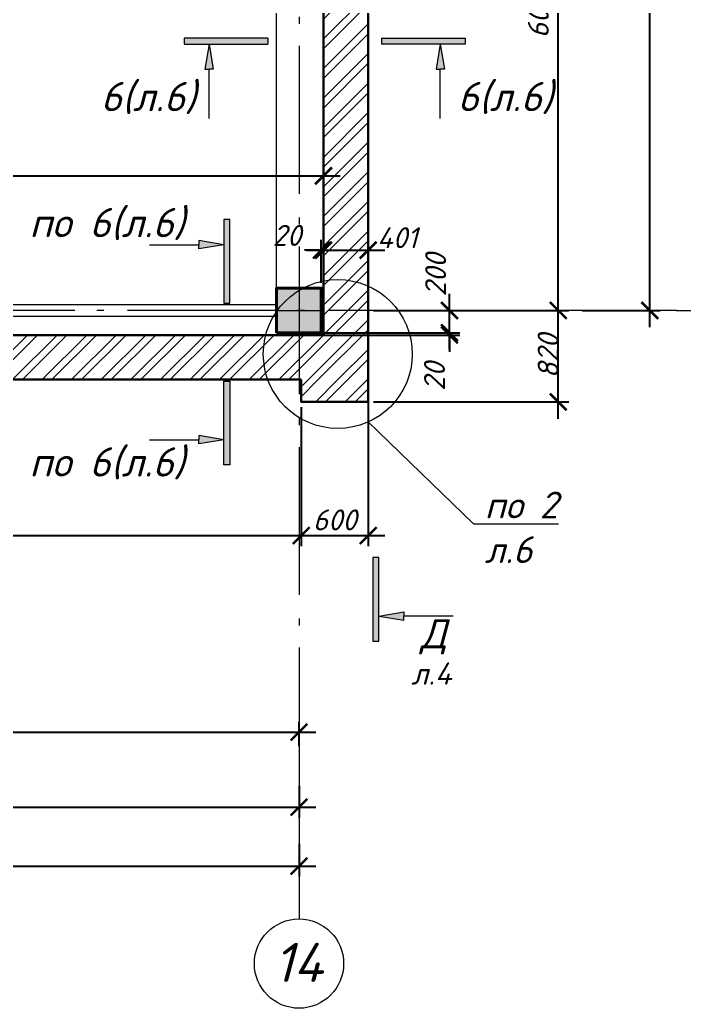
# Model space of a CAD drawing. Header units: millimetres. Extents: x -238377 to 196118, y -123284 to 30177.
# Drawn here: x -149503 to -143549, y -85462 to -76606 of the extents above; entities that cross this region are included whole.
import ezdxf
from ezdxf import colors
from ezdxf.entities.mleader import LeaderData, LeaderLine
from ezdxf.enums import TextEntityAlignment as Align
from ezdxf.math import Vec2, Vec3

# ---------------------------------------------------------------- set-up
doc = ezdxf.new("R2010")
doc.units = ezdxf.units.MM
doc.header["$MEASUREMENT"] = 0
doc.linetypes.add('Double Dashed', pattern=[1797.222233, 1325, -211.666656, 63.333344, -197.222233])
doc.layers.get('0').update_dxf_attribs({"lineweight": 5})
doc.layers.add('#Hatch', color=7, linetype='Continuous', lineweight=5, true_color=0x4d4d4d)
doc.layers.add('#Каркас', color=7, linetype='Continuous', lineweight=5, true_color=0x757575)
for name, color, linetype, lineweight in [('#Выноски', 150, 'Continuous', 15), ('#размеры', 7, 'Continuous', 5), ('колонны_Ном._пера__94', 252, 'Continuous', 13), ('колонны_Ном._пера__99', 7, 'Continuous', 40), ('оси_Ном._пера__96', 7, 'Continuous', 5), ('оси_Ном._пера__97', 7, 'Continuous', 20), ('текст_Ном._пера__1', 7, 'Continuous', 0), ('чертеж_Ном._пера__96', 7, 'Continuous', 13)]:
    doc.layers.add(name, color=color, linetype=linetype, lineweight=lineweight)
for name, color, linetype in [('#стены наруж', 7, 'Continuous'), ('колонны', 7, 'Continuous'), ('оси', 7, 'Continuous')]:
    doc.layers.add(name, color=color, linetype=linetype)
doc.styles.get("Standard").update_dxf_attribs({"font": 'isocpeui.ttf'})
doc.styles.add('STEP PR', font='isocpeui.ttf')
doc.styles.add('СГЕНЕРИР_СТИЛЬ_3', font='gost_2_304-81_type.ttf')
doc.dimstyles.new('SPDS', dxfattribs={"dimscale": 10, "dimtxt": 2.5, "dimasz": 2, "dimexe": 1.25, "dimexo": 0.625, "dimtad": 1, "dimdec": 0, "dimrnd": 0.001, "dimtxsty": 'STEP PR', "dimblk": 'ARCHTICK', "dimcen": 2.5, "dimdle": 2, "dimclrd": 256, "dimclre": 256, "dimclrt": 7, "dimadec": 0, "dimazin": 2, "dimtfac": 0.75, "dimtdec": 0, "dimtmove": 1, "dimatfit": 3, "dimfxl": 1, "dimtolj": 1, "dimarcsym": 1})

# ---------------------------------------------------------------- blocks, each defined once
blk = doc.blocks.new('Стандартный маркер сетки_13')
at = {"layer": 'оси_Ном._пера__96', "linetype": 'Double Dashed', "lineweight": 5}
blk.add_line((900, 0), (20403.4, 0), dxfattribs=at)
at = {"layer": 'оси_Ном._пера__96', "linetype": 'Double Dashed'}
blk.add_line((20403.4, 0), (21303.4, 0), dxfattribs=at)
blk.add_point((20403.4, 0), dxfattribs=at)
blk.add_point((20403.4, 0), dxfattribs=at)
at = {"layer": 'оси_Ном._пера__97', "linetype": 'Continuous'}
blk.add_circle((21703.4, 0), 400, dxfattribs=at)
at = {"layer": 'оси_Ном._пера__96', "style": 'СГЕНЕРИР_СТИЛЬ_3'}
blk.add_attdef('AC_MarkerText_1', text='', height=350, rotation=90, dxfattribs=at).set_placement((21973.1, -225.7), align=Align.BOTTOM_LEFT)
blk = doc.blocks.new('_ArchTick')
at = {"color": 0, "linetype": 'ByBlock', "const_width": 0.15}
blk.add_lwpolyline([(-0.5, -0.5), (0.5, 0.5)], dxfattribs=at)
blk = doc.blocks.new('*D24')
at = {"layer": '#размеры', "lineweight": -2, "transparency": 16777216}
for p, q in [((-214651.2, -83809.2), (-214651.2, -84283)), ((-147001.2, -83990.4), (-147001.2, -84283)), ((-214801.2, -84189.2), (-146851.2, -84189.2))]:
    blk.add_line(p, q, dxfattribs=at)
at = {"layer": 'Defpoints', "color": 0, "transparency": 16777216}
for p in [(-214651.2, -83762.3), (-147001.2, -83943.5), (-147001.2, -84189.2)]:
    blk.add_point(p, dxfattribs=at)
at = {"layer": '#размеры', "lineweight": -2, "transparency": 16777216, "xscale": 150, "yscale": 150, "zscale": 150, "rotation": 180}
blk.add_blockref('_ArchTick', (-214651.2, -84189.2), dxfattribs=at)
at = {"layer": '#размеры', "lineweight": -2, "transparency": 16777216, "xscale": 150, "yscale": 150, "zscale": 150}
blk.add_blockref('_ArchTick', (-147001.2, -84189.2), dxfattribs=at)
at = {"layer": '#размеры', "color": 7, "transparency": 16777216, "insert": (-180813.2, -84047.4), "char_height": 187.5, "attachment_point": 5, "style": 'STEP PR'}
blk.add_mtext('\\A1;67650', dxfattribs=at)
blk = doc.blocks.new('*D39')
at = {"layer": '#размеры', "lineweight": -2, "transparency": 16777216}
for p, q in [((-153001.2, -83115.4), (-153001.2, -82895.5)), ((-147001.2, -83115.4), (-147001.2, -82895.5)), ((-153151.2, -82989.2), (-146851.2, -82989.2))]:
    blk.add_line(p, q, dxfattribs=at)
at = {"layer": 'Defpoints', "color": 0, "transparency": 16777216}
for p in [(-147001.2, -82989.2), (-153001.2, -83162.3), (-147001.2, -83162.3)]:
    blk.add_point(p, dxfattribs=at)
at = {"layer": '#размеры', "lineweight": -2, "transparency": 16777216, "xscale": 150, "yscale": 150, "zscale": 150, "rotation": 180}
blk.add_blockref('_ArchTick', (-153001.2, -82989.2), dxfattribs=at)
at = {"layer": '#размеры', "lineweight": -2, "transparency": 16777216, "xscale": 150, "yscale": 150, "zscale": 150}
blk.add_blockref('_ArchTick', (-147001.2, -82989.2), dxfattribs=at)
at = {"layer": '#размеры', "color": 7, "transparency": 16777216, "insert": (-149996.4, -82848.6), "char_height": 187.5, "attachment_point": 5, "style": 'STEP PR'}
blk.add_mtext('\\A1;6000', dxfattribs=at)
blk = doc.blocks.new('*D40')
at = {"layer": '#размеры', "lineweight": -2, "transparency": 16777216}
for p, q in [((-144678.2, -80180.4), (-144678.2, -79060.4)), ((-146334, -79210.4), (-144584.5, -79210.4)), ((-146334.6, -80030.4), (-144584.5, -80030.4))]:
    blk.add_line(p, q, dxfattribs=at)
at = {"layer": 'Defpoints', "color": 0, "transparency": 16777216}
for p in [(-146380.9, -79210.4), (-144678.2, -79210.4), (-146381.5, -80030.4)]:
    blk.add_point(p, dxfattribs=at)
at = {"layer": '#размеры', "lineweight": -2, "transparency": 16777216, "xscale": 150, "yscale": 150, "zscale": 150}
for p, rotation in [((-144678.2, -79210.4), 90), ((-144678.2, -80030.4), 270)]:
    blk.add_blockref('_ArchTick', p, dxfattribs=dict(at, rotation=rotation))
at = {"layer": '#размеры', "color": 7, "transparency": 16777216, "insert": (-144768.9, -79620.4), "char_height": 187.5, "attachment_point": 5, "rotation": 90, "style": 'STEP PR'}
blk.add_mtext('\\A1;820', dxfattribs=at)
blk = doc.blocks.new('*D41')
at = {"layer": '#размеры', "lineweight": -2, "transparency": 16777216}
for p, q in [((-143857.6, -79360.4), (-143857.6, -73060.4)), ((-143974.6, -73210.4), (-143763.8, -73210.4)), ((-144462.7, -79210.4), (-143763.8, -79210.4))]:
    blk.add_line(p, q, dxfattribs=at)
at = {"layer": 'Defpoints', "color": 0, "transparency": 16777216}
for p in [(-144021.5, -73210.4), (-143857.6, -73210.4), (-144509.5, -79210.4)]:
    blk.add_point(p, dxfattribs=at)
at = {"layer": '#размеры', "lineweight": -2, "transparency": 16777216, "xscale": 150, "yscale": 150, "zscale": 150}
for p, rotation in [((-143857.6, -73210.4), 90), ((-143857.6, -79210.4), 270)]:
    blk.add_blockref('_ArchTick', p, dxfattribs=dict(at, rotation=rotation))
at = {"layer": '#размеры', "color": 7, "transparency": 16777216, "insert": (-143998.2, -76205.6), "char_height": 187.5, "attachment_point": 5, "rotation": 90, "style": 'STEP PR'}
blk.add_mtext('\\A1;6000', dxfattribs=at)
blk = doc.blocks.new('*D45')
at = {"layer": '#размеры', "lineweight": -2, "transparency": 16777216}
for p, q in [((-143169.1, -79360.4), (-143169.1, -64660.4)), ((-145404.1, -64810.4), (-143075.4, -64810.4)), ((-143309.9, -79210.4), (-143075.4, -79210.4))]:
    blk.add_line(p, q, dxfattribs=at)
at = {"layer": 'Defpoints', "color": 0, "transparency": 16777216}
for p in [(-145451, -64810.4), (-143169.1, -64810.4), (-143356.8, -79210.4)]:
    blk.add_point(p, dxfattribs=at)
at = {"layer": '#размеры', "lineweight": -2, "transparency": 16777216, "xscale": 150, "yscale": 150, "zscale": 150}
for p, rotation in [((-143169.1, -64810.4), 90), ((-143169.1, -79210.4), 270)]:
    blk.add_blockref('_ArchTick', p, dxfattribs=dict(at, rotation=rotation))
at = {"layer": '#размеры', "color": 7, "transparency": 16777216, "insert": (-143323.9, -71996.1), "char_height": 187.5, "attachment_point": 5, "rotation": 90, "style": 'STEP PR'}
blk.add_mtext('\\A1;14400', dxfattribs=at)
blk = doc.blocks.new('*D55')
at = {"layer": '#размеры', "lineweight": -2, "transparency": 16777216}
for p, q in [((-153021.2, -80077.3), (-153021.2, -81321.3)), ((-146981.2, -80077.3), (-146981.2, -81321.3)), ((-153171.2, -81227.6), (-146831.2, -81227.6))]:
    blk.add_line(p, q, dxfattribs=at)
at = {"layer": 'Defpoints', "color": 0, "transparency": 16777216}
for p in [(-153021.2, -80030.4), (-146981.2, -80030.4), (-146981.2, -81227.6)]:
    blk.add_point(p, dxfattribs=at)
at = {"layer": '#размеры', "lineweight": -2, "transparency": 16777216, "xscale": 150, "yscale": 150, "zscale": 150, "rotation": 180}
blk.add_blockref('_ArchTick', (-153021.2, -81227.6), dxfattribs=at)
at = {"layer": '#размеры', "lineweight": -2, "transparency": 16777216, "xscale": 150, "yscale": 150, "zscale": 150}
blk.add_blockref('_ArchTick', (-146981.2, -81227.6), dxfattribs=at)
at = {"layer": '#размеры', "color": 7, "transparency": 16777216, "insert": (-149946.5, -81087), "char_height": 187.5, "attachment_point": 5, "style": 'STEP PR'}
blk.add_mtext('\\A1;6040', dxfattribs=at)
blk = doc.blocks.new('*D56')
at = {"layer": '#размеры', "lineweight": -2, "transparency": 16777216}
for p, q in [((-144678.2, -79360.4), (-144678.2, -73060.4)), ((-144556, -73210.4), (-144772, -73210.4)), ((-146334, -79210.4), (-144584.5, -79210.4))]:
    blk.add_line(p, q, dxfattribs=at)
at = {"layer": 'Defpoints', "color": 0, "transparency": 16777216}
for p in [(-144678.2, -73210.4), (-144509.1, -73210.4), (-146380.9, -79210.4)]:
    blk.add_point(p, dxfattribs=at)
at = {"layer": '#размеры', "lineweight": -2, "transparency": 16777216, "xscale": 150, "yscale": 150, "zscale": 150}
for p, rotation in [((-144678.2, -73210.4), 90), ((-144678.2, -79210.4), 270)]:
    blk.add_blockref('_ArchTick', p, dxfattribs=dict(at, rotation=rotation))
at = {"layer": '#размеры', "color": 7, "transparency": 16777216, "insert": (-144857, -76510.4), "char_height": 187.5, "attachment_point": 5, "rotation": 90, "style": 'STEP PR'}
blk.add_mtext('\\A1;6000', dxfattribs=at)
blk = doc.blocks.new('Колонна_15_1', base_point=(22379, 71855.7))
at = {"layer": 'колонны_Ном._пера__94', "linetype": 'Continuous', "true_color": 0x7d7d7d}
blk.add_hatch(color=8, dxfattribs=at).paths.add_polyline_path([(22179, 71646.7), (22579, 71646.7), (22579, 72046.7), (22179, 72046.7)])
blk.add_hatch(color=8, dxfattribs=at).paths.add_polyline_path([(22179, 71646.7), (22579, 71646.7), (22579, 72046.7), (22179, 72046.7)])
at = {"layer": 'колонны_Ном._пера__99', "linetype": 'Continuous', "flags": 128}
blk.add_lwpolyline([(22179, 71646.7), (22579, 71646.7), (22579, 72046.7), (22179, 72046.7)], close=True, dxfattribs=at)
at = {"layer": 'колонны_Ном._пера__99', "color": 8, "linetype": 'Continuous', "true_color": 0x737373, "flags": 128}
blk.add_lwpolyline([(22179, 71646.7), (22579, 71646.7), (22579, 72046.7), (22179, 72046.7)], close=True, dxfattribs=at)
at = {"layer": 'оси_Ном._пера__96', "color": 253, "lineweight": 5, "true_color": 0x9c9c9c}
for points in [[(22379.3, 72046.7), (22379.3, 71646.7)], [(22379.3, 72046.7), (22379.3, 71646.7)], [(22179, 71846.7), (22579, 71846.7)], [(22179, 71846.7), (22579, 71846.7)]]:
    blk.add_lwpolyline(points, dxfattribs=at)
blk = doc.blocks.new('Связ001')
at = {"layer": '#Каркас', "color": 102, "linetype": 'Continuous', "lineweight": 9}
blk.add_lwpolyline([(5837.4, 0), (5837.4, 100), (0, 100), (0, 0), (5837.4, 0)], dxfattribs=at)
blk = doc.blocks.new('*D72')
at = {"layer": '#размеры', "lineweight": -2, "transparency": 16777216}
for p, q in [((-184001.2, -83321.9), (-184001.2, -83754.4)), ((-147001.2, -83471), (-147001.2, -83754.4)), ((-184151.2, -83660.6), (-146851.2, -83660.6))]:
    blk.add_line(p, q, dxfattribs=at)
at = {"layer": 'Defpoints', "color": 0, "transparency": 16777216}
for p in [(-184001.2, -83275.1), (-147001.2, -83424.1), (-147001.2, -83660.6)]:
    blk.add_point(p, dxfattribs=at)
at = {"layer": '#размеры', "lineweight": -2, "transparency": 16777216, "xscale": 150, "yscale": 150, "zscale": 150, "rotation": 180}
blk.add_blockref('_ArchTick', (-184001.2, -83660.6), dxfattribs=at)
at = {"layer": '#размеры', "lineweight": -2, "transparency": 16777216, "xscale": 150, "yscale": 150, "zscale": 150}
blk.add_blockref('_ArchTick', (-147001.2, -83660.6), dxfattribs=at)
at = {"layer": '#размеры', "color": 7, "transparency": 16777216, "insert": (-165496.4, -83518.8), "char_height": 187.5, "attachment_point": 5, "style": 'STEP PR'}
blk.add_mtext('\\A1;37000', dxfattribs=at)
blk = doc.blocks.new('*D253')
at = {"layer": '#размеры', "lineweight": -2, "transparency": 16777216}
for p, q in [((-146380.9, -79257.3), (-146380.9, -81321.3)), ((-146981.2, -80077.3), (-146981.2, -81321.3)), ((-147131.2, -81227.6), (-146230.9, -81227.6))]:
    blk.add_line(p, q, dxfattribs=at)
at = {"layer": 'Defpoints', "color": 0, "transparency": 16777216}
for p in [(-146380.9, -79210.4), (-146981.2, -80030.4), (-146380.9, -81227.6)]:
    blk.add_point(p, dxfattribs=at)
at = {"layer": '#размеры', "lineweight": -2, "transparency": 16777216, "xscale": 150, "yscale": 150, "zscale": 150, "rotation": 180}
blk.add_blockref('_ArchTick', (-146981.2, -81227.6), dxfattribs=at)
at = {"layer": '#размеры', "lineweight": -2, "transparency": 16777216, "xscale": 150, "yscale": 150, "zscale": 150}
blk.add_blockref('_ArchTick', (-146380.9, -81227.6), dxfattribs=at)
at = {"layer": '#размеры', "color": 7, "transparency": 16777216, "insert": (-146681, -81087), "char_height": 187.5, "attachment_point": 5, "style": 'STEP PR'}
blk.add_mtext('\\A1;600', dxfattribs=at)
blk = doc.blocks.new('*D255')
at = {"layer": '#размеры', "lineweight": -2, "transparency": 16777216}
for p, q in [((-153221.5, -78871.4), (-153221.5, -77910.4)), ((-146781.4, -78777), (-146781.4, -77910.4)), ((-153371.5, -78004.2), (-146631.4, -78004.2))]:
    blk.add_line(p, q, dxfattribs=at)
at = {"layer": 'Defpoints', "color": 0, "transparency": 16777216}
for p in [(-146781.4, -78004.2), (-146781.4, -78823.9), (-153221.5, -78918.3)]:
    blk.add_point(p, dxfattribs=at)
at = {"layer": '#размеры', "lineweight": -2, "transparency": 16777216, "xscale": 150, "yscale": 150, "zscale": 150, "rotation": 180}
blk.add_blockref('_ArchTick', (-153221.5, -78004.2), dxfattribs=at)
at = {"layer": '#размеры', "lineweight": -2, "transparency": 16777216, "xscale": 150, "yscale": 150, "zscale": 150}
blk.add_blockref('_ArchTick', (-146781.4, -78004.2), dxfattribs=at)
at = {"layer": '#размеры', "color": 7, "transparency": 16777216, "insert": (-150001.4, -77863.5), "char_height": 187.5, "attachment_point": 5, "style": 'STEP PR'}
blk.add_mtext('\\A1;6440', dxfattribs=at)
blk = doc.blocks.new('*D258')
at = {"layer": '#размеры', "lineweight": -2, "transparency": 16777216}
for p, q in [((-146801.5, -78963.5), (-146801.5, -78576.6)), ((-146781.4, -78963.5), (-146781.4, -78576.6)), ((-146801.5, -78670.3), (-146951.5, -78670.3)), ((-146801.5, -78670.3), (-146781.4, -78670.3)), ((-146781.4, -78670.3), (-146631.4, -78670.3))]:
    blk.add_line(p, q, dxfattribs=at)
at = {"layer": 'Defpoints', "color": 0, "transparency": 16777216}
for p in [(-146781.4, -78670.3), (-146801.5, -79010.4), (-146781.4, -79010.4)]:
    blk.add_point(p, dxfattribs=at)
at = {"layer": '#размеры', "lineweight": -2, "transparency": 16777216, "xscale": 150, "yscale": 150, "zscale": 150}
blk.add_blockref('_ArchTick', (-146801.5, -78670.3), dxfattribs=at)
at = {"layer": '#размеры', "lineweight": -2, "transparency": 16777216, "xscale": 150, "yscale": 150, "zscale": 150, "rotation": 180}
blk.add_blockref('_ArchTick', (-146781.4, -78670.3), dxfattribs=at)
at = {"layer": '#размеры', "color": 7, "transparency": 16777216, "insert": (-147109.5, -78538.1), "char_height": 187.5, "attachment_point": 5, "style": 'STEP PR'}
blk.add_mtext('\\A1;20', dxfattribs=at)
blk = doc.blocks.new('*D259')
at = {"layer": '#размеры', "lineweight": -2, "transparency": 16777216}
for p, q in [((-146781.4, -78963.5), (-146781.4, -78576.6)), ((-146380.9, -79163.5), (-146380.9, -78576.6)), ((-146931.4, -78670.3), (-146230.9, -78670.3))]:
    blk.add_line(p, q, dxfattribs=at)
at = {"layer": 'Defpoints', "color": 0, "transparency": 16777216}
for p in [(-146380.9, -78670.3), (-146781.4, -79010.4), (-146380.9, -79210.4)]:
    blk.add_point(p, dxfattribs=at)
at = {"layer": '#размеры', "lineweight": -2, "transparency": 16777216, "xscale": 150, "yscale": 150, "zscale": 150, "rotation": 180}
blk.add_blockref('_ArchTick', (-146781.4, -78670.3), dxfattribs=at)
at = {"layer": '#размеры', "lineweight": -2, "transparency": 16777216, "xscale": 150, "yscale": 150, "zscale": 150}
blk.add_blockref('_ArchTick', (-146380.9, -78670.3), dxfattribs=at)
at = {"layer": '#размеры', "color": 7, "transparency": 16777216, "insert": (-146120.3, -78558.4), "char_height": 187.5, "attachment_point": 5, "style": 'STEP PR'}
blk.add_mtext('\\A1;401', dxfattribs=at)
blk = doc.blocks.new('*U268')
at = {"ltscale": 100}
h = blk.add_hatch(color=256, dxfattribs=at)
h.dxf.hatch_style = 1
h.paths.add_polyline_path([(-335, 770), (-335, 700), (665, 700), (665, 770)])
h = blk.add_hatch(color=256, dxfattribs=at)
h.dxf.hatch_style = 1
h.paths.add_polyline_path([(-85, 400), (-35, 400), (15, 400), (-35, 700)])
at = {"linetype": 'Continuous', "ltscale": 100}
for p, q in [((-335, 770), (-335, 700)), ((665, 770), (-335, 770)), ((-335, 700), (665, 700)), ((-35, 700), (-85, 400)), ((-35, 700), (15, 400)), ((-85, 400), (-35, 400)), ((15, 400), (-35, 400))]:
    blk.add_line(p, q, dxfattribs=at)
blk.add_lwpolyline([(665, 770), (665, 700)], dxfattribs=at)
at = {"linetype": 'Continuous', "ltscale": 100, "extrusion": (-1, 1e-16, 0), "elevation": 35}
blk.add_lwpolyline([(190, 0), (-400, 0)], dxfattribs=at)
at = {"ltscale": 100, "style": 'STEP PR'}
blk.add_attdef('Nh', text='', height=350, dxfattribs=at).set_placement((-192, -102), align=Align.RIGHT)
blk = doc.blocks.new('*U269')
at = {"ltscale": 100}
h = blk.add_hatch(color=256, dxfattribs=at)
h.dxf.hatch_style = 1
h.paths.add_polyline_path([(665, 770), (665, 700), (1665, 700), (1665, 770)])
h = blk.add_hatch(color=256, dxfattribs=at)
h.dxf.hatch_style = 1
h.paths.add_polyline_path([(1415, 400), (1365, 400), (1315, 400), (1365, 700)])
at = {"linetype": 'Continuous', "ltscale": 100}
for p, q in [((665, 770), (1665, 770)), ((1665, 770), (1665, 700)), ((1665, 700), (665, 700)), ((1365, 700), (1315, 400)), ((1365, 700), (1415, 400)), ((1315, 400), (1365, 400)), ((1415, 400), (1365, 400))]:
    blk.add_line(p, q, dxfattribs=at)
blk.add_lwpolyline([(665, 770), (665, 700)], dxfattribs=at)
at = {"linetype": 'Continuous', "ltscale": 100, "extrusion": (1, 1e-16, 0), "elevation": 1365}
blk.add_lwpolyline([(-190, 0), (400, 0)], dxfattribs=at)
at = {"ltscale": 100, "style": 'STEP PR'}
blk.add_attdef('Nh', text='', height=350, dxfattribs=at).set_placement((1799, -102), align=Align.RIGHT)
blk = doc.blocks.new('*U270')
at = {"linetype": 'ByBlock', "ltscale": 100}
h = blk.add_hatch(color=256, dxfattribs=at)
h.dxf.hatch_style = 1
h.paths.add_polyline_path([(-35, 0), (35, 0), (35, 1000), (-35, 1000)])
h = blk.add_hatch(color=256, dxfattribs=at)
h.dxf.hatch_style = 1
h.paths.add_polyline_path([(-335, 750), (-335, 700), (-335, 650), (-35, 700)])
for p, q in [((35, 1000), (-35, 1000)), ((-35, 1000), (-35, 0)), ((35, 0), (35, 1000)), ((-335, 750), (-335, 700)), ((-35, 700), (-335, 750)), ((-35, 700), (-335, 650)), ((-335, 650), (-335, 700)), ((-35, 0), (35, 0))]:
    blk.add_line(p, q, dxfattribs=at)
at = {"linetype": 'ByBlock', "ltscale": 100, "extrusion": (0, 1, 0), "elevation": 700}
blk.add_lwpolyline([(925, 0), (335, 0)], dxfattribs=at)
at = {"ltscale": 100, "style": 'STEP PR'}
blk.add_attdef('Nv', text='', height=350, dxfattribs=at).set_placement((-503, 790), align=Align.RIGHT)
blk = doc.blocks.new('*U271')
at = {"linetype": 'ByBlock', "ltscale": 100}
h = blk.add_hatch(color=256, dxfattribs=at)
h.dxf.hatch_style = 1
h.paths.add_polyline_path([(-35, -1000), (35, -1000), (35, 0), (-35, 0)])
h = blk.add_hatch(color=256, dxfattribs=at)
h.dxf.hatch_style = 1
h.paths.add_polyline_path([(-335, -750), (-335, -700), (-335, -650), (-35, -700)])
for p, q in [((-35, -1000), (-35, 0)), ((-35, 0), (35, 0)), ((35, 0), (35, -1000)), ((-35, -700), (-335, -650)), ((-335, -650), (-335, -700)), ((-335, -750), (-335, -700)), ((-35, -700), (-335, -750)), ((35, -1000), (-35, -1000))]:
    blk.add_line(p, q, dxfattribs=at)
at = {"linetype": 'ByBlock', "ltscale": 100, "extrusion": (0, -1, 0), "elevation": 700}
blk.add_lwpolyline([(-925, 0), (-335, 0)], dxfattribs=at)
at = {"ltscale": 100, "style": 'STEP PR'}
blk.add_attdef('Nv', text='', height=350, dxfattribs=at).set_placement((-503, -1140), align=Align.RIGHT)
blk = doc.blocks.new('_None')
blk = doc.blocks.new('*D771')
at = {"layer": '#размеры', "lineweight": -2, "transparency": 16777216}
for p, q in [((-145653, -79410.4), (-145653, -79260.4)), ((-147154.3, -79410.4), (-145559.2, -79410.4)), ((-146954.3, -79430.4), (-145559.2, -79430.4)), ((-145653, -79410.4), (-145653, -79430.4)), ((-145653, -79430.4), (-145653, -79580.4))]:
    blk.add_line(p, q, dxfattribs=at)
at = {"layer": 'Defpoints', "color": 0, "transparency": 16777216}
for p in [(-147201.2, -79410.4), (-147001.2, -79430.4), (-145653, -79430.4)]:
    blk.add_point(p, dxfattribs=at)
at = {"layer": '#размеры', "lineweight": -2, "transparency": 16777216, "xscale": 150, "yscale": 150, "zscale": 150}
for p, rotation in [((-145653, -79410.4), 270), ((-145653, -79430.4), 90)]:
    blk.add_blockref('_ArchTick', p, dxfattribs=dict(at, rotation=rotation))
at = {"layer": '#размеры', "color": 7, "transparency": 16777216, "insert": (-145787.2, -79803), "char_height": 187.5, "attachment_point": 5, "rotation": 90, "style": 'STEP PR'}
blk.add_mtext('\\A1;20', dxfattribs=at)
blk = doc.blocks.new('*D772')
at = {"layer": '#размеры', "lineweight": -2, "transparency": 16777216}
for p, q in [((-145653, -79560.4), (-145653, -79060.4)), ((-145940, -79210.4), (-145559.2, -79210.4)), ((-145956.9, -79410.4), (-145559.2, -79410.4))]:
    blk.add_line(p, q, dxfattribs=at)
at = {"layer": 'Defpoints', "color": 0, "transparency": 16777216}
for p in [(-145986.9, -79210.4), (-145653, -79210.4), (-146003.8, -79410.4)]:
    blk.add_point(p, dxfattribs=at)
at = {"layer": '#размеры', "lineweight": -2, "transparency": 16777216, "xscale": 150, "yscale": 150, "zscale": 150}
for p, rotation in [((-145653, -79210.4), 90), ((-145653, -79410.4), 270)]:
    blk.add_blockref('_ArchTick', p, dxfattribs=dict(at, rotation=rotation))
at = {"layer": '#размеры', "color": 7, "transparency": 16777216, "insert": (-145777.1, -78892.2), "char_height": 187.5, "attachment_point": 5, "rotation": 90, "style": 'STEP PR'}
blk.add_mtext('\\A1;200', dxfattribs=at)
blk = doc.blocks.new('*U249')
at = {"linetype": 'ByBlock', "ltscale": 100}
h = blk.add_hatch(color=256, dxfattribs=at)
h.dxf.hatch_style = 1
h.paths.add_polyline_path([(35, 0), (-35, 0), (-35, -1000), (35, -1000)])
h = blk.add_hatch(color=256, dxfattribs=at)
h.dxf.hatch_style = 1
h.paths.add_polyline_path([(335, -750), (335, -700), (335, -650), (35, -700)])
for p, q in [((35, 0), (-35, 0)), ((-35, 0), (-35, -1000)), ((35, -1000), (35, 0)), ((35, -700), (335, -650)), ((35, -700), (335, -750)), ((335, -650), (335, -700)), ((335, -750), (335, -700)), ((-35, -1000), (35, -1000))]:
    blk.add_line(p, q, dxfattribs=at)
at = {"linetype": 'ByBlock', "ltscale": 100, "extrusion": (0, -1, 0), "elevation": 700}
blk.add_lwpolyline([(925, 0), (335, 0)], dxfattribs=at)
at = {"ltscale": 100, "style": 'STEP PR'}
blk.add_attdef('Nv', text='', height=350, dxfattribs=at).set_placement((781, -1140), align=Align.RIGHT)

msp = doc.modelspace()

# ---------------------------------------------------------------- hatches: boundary and pattern name
at = {"layer": '#Hatch'}
h = msp.add_hatch(dxfattribs=at)
h.set_pattern_fill('ANSI32', color=256, scale=500)
h.paths.add_polyline_path([(-153001.2, -79430.4), (-153221.5, -79430.4), (-153221.5, -79210.4), (-153621.5, -79210.4), (-153621.5, -79830.4), (-153021.2, -79830.4), (-153001.2, -79830.4)])
h.paths.add_polyline_path([(-147001.2, -79430.4), (-153001.2, -79430.4), (-153001.2, -79830.4), (-147001.2, -79830.4)])
h.paths.add_polyline_path([(-146380.9, -79210.4), (-146781.4, -79210.4), (-146781.5, -79430.4), (-147001.2, -79430.4), (-147001.2, -79830.4), (-146380.9, -79830.4)])
h.paths.add_polyline_path([(-146380.9, -78710.4), (-146781.4, -78710.4), (-146781.4, -79210.4), (-146380.9, -79210.4)])
h.paths.add_polyline_path([(-146380.9, -73210.4), (-146781.1, -73210.4), (-146781.4, -78710.4), (-146380.9, -78710.4)])
h.paths.add_polyline_path([(-146380.9, -70310.4), (-146780.9, -70310.4), (-146781.1, -73210.4), (-146380.9, -73210.4)])
h.paths.add_polyline_path([(-153521.2, -76130.4), (-153221.5, -76130.4), (-153221.5, -73170.4), (-153621.5, -73170.4), (-153621.5, -79210.4), (-153221.5, -79210.4), (-153221.5, -76290.4), (-153521.2, -76290.4)])
h = msp.add_hatch(dxfattribs=at)
h.set_pattern_fill('ANSI32', color=256, scale=500)
h.paths.add_polyline_path([(-146812, -79830.4), (-146981.2, -79830.4), (-146981.2, -80030.4), (-146812, -80030.4)])
h.paths.add_polyline_path([(-146381.5, -79830.4), (-146812, -79830.4), (-146812, -80030.4), (-146381.5, -80030.4)])

# ---------------------------------------------------------------- linework, layer by layer
at = {"layer": '#Выноски'}
msp.add_circle((-146654, -79600.7), 667.3, dxfattribs=at)
at = {"layer": '#стены наруж', "lineweight": 30}
for points in [[(-146380.9, -79830.4), (-146380.9, -70310.4), (-146780.9, -70310.4), (-146781.5, -79430.4), (-153221.5, -79430.4), (-153221.5, -73170.4)], [(-153021.2, -79830.4), (-146981.2, -79830.4)], [(-146981.2, -79830.4), (-146981.2, -80030.4), (-146380.9, -80030.4), (-146380.9, -79830.4)]]:
    msp.add_lwpolyline(points, dxfattribs=at)
at = {"layer": 'оси_Ном._пера__96', "linetype": 'Double Dashed', "lineweight": 5}
msp.add_line((-143619.1, -79210.4), (-216265.2, -79210.4), dxfattribs=at)
at = {"layer": 'оси_Ном._пера__96', "linetype": 'Double Dashed'}
msp.add_line((-143619.1, -79210.4), (-142719.1, -79210.4), dxfattribs=at)
msp.add_point((-143619.1, -79210.4), dxfattribs=at)
msp.add_point((-143619.1, -79210.4), dxfattribs=at)
at = {"layer": 'чертеж_Ном._пера__96'}
msp.add_lwpolyline([(-147201.5, -79010.4), (-147201.5, -73410.4)], dxfattribs=at)

# ---------------------------------------------------------------- block references
at = {"layer": '#Выноски', "xscale": 0.75, "yscale": 0.75, "zscale": 0.75}
for name, p, values in [('*U268', (-147780.4, -77348.4), {'Nh': '6(л.6)'}), ('*U270', (-147648.6, -79146.5), {'Nv': 'по 6(л.6)'})]:
    msp.add_blockref(name, p, dxfattribs=at).add_auto_attribs(values)
at = {"layer": '#Выноски'}
ref = msp.add_blockref('*U269', (-146759.7, -77348.4), dxfattribs=dict(at, xscale=0.75, yscale=0.75, zscale=0.75))
ref.add_attrib('Nh', '6(л.6)', dxfattribs={"layer": '0', "ltscale": 100, "height": 262.5, "style": 'STEP PR'}).set_placement((-144726.8, -77424.8), align=Align.RIGHT)
ref = msp.add_blockref('*U271', (-147648.6, -79843.8), dxfattribs=dict(at, xscale=0.75, yscale=0.75, zscale=0.75))
ref.add_attrib('Nv', 'по 6(л.6)', dxfattribs={"layer": '0', "ltscale": 100, "height": 262.5, "style": 'STEP PR'}).set_placement((-148026.1, -80698.6), align=Align.RIGHT)
ref = msp.add_blockref('*U249', (-146313, -81423.3), dxfattribs=dict(at, xscale=0.75, yscale=0.75, zscale=0.75))
ref.add_attrib('Nv', 'Д', dxfattribs={"layer": '0', "ltscale": 100, "height": 262.5, "style": 'STEP PR'}).set_placement((-145677.3, -82238.9), align=Align.RIGHT)
at = {"layer": '#Каркас', "linetype": 'Continuous', "xscale": 0.9584354169361496, "zscale": 1000}
msp.add_blockref('Связ001', (-152796.2, -79260.4), dxfattribs=at)
at = {"layer": 'колонны'}
msp.add_blockref('Колонна_15_1', (-147001.5, -79201.5), dxfattribs=at)
at = {"layer": 'оси', "color": 251, "linetype": 'Continuous', "lineweight": 13}
ref = msp.add_blockref('Стандартный маркер сетки_13', (-147001.2, -63359), dxfattribs=dict(at, zscale=1000, rotation=270))
ref.add_attrib('AC_MarkerText_1', '14', dxfattribs={"color": 7, "linetype": 'Continuous', "lineweight": 13, "height": 350, "rotation": 360}).set_placement((-147226.9, -85332), align=Align.BOTTOM_LEFT)

# ---------------------------------------------------------------- texts
at = {"layer": 'текст_Ном._пера__1', "linetype": 'Continuous', "insert": (-145996.2, -82563.2), "char_height": 200, "attachment_point": 7, "style": 'STEP PR'}
msp.add_mtext('\\A1;л.4', dxfattribs=at)

# ---------------------------------------------------------------- dimensions: what is measured, and where the dimension line sits
at = {"layer": '#размеры'}
for base, p1, p2, picture, middle in [((-143169.1, -64810.4), (-143356.8, -79210.4), (-145451, -64810.4), '*D45', (-143183.3, -71996.1)), ((-144678.2, -73210.4), (-146380.9, -79210.4), (-144509.1, -73210.4), '*D56', (-144716.3, -76510.4)), ((-143857.6, -73210.4), (-144509.5, -79210.4), (-144021.5, -73210.4), '*D41', (-143857.6, -76205.6)), ((-145653, -79210.4), (-146003.8, -79410.4), (-145986.9, -79210.4), '*D772', (-145636.5, -78892.2)), ((-144678.2, -79210.4), (-146381.5, -80030.4), (-146380.9, -79210.4), '*D40', (-144628.2, -79620.4)), ((-145653, -79430.4), (-147201.2, -79410.4), (-147001.2, -79430.4), '*D771', (-145646.6, -79803))]:
    dim = msp.add_linear_dim(base=base, p1=p1, p2=p2, angle=90, dimstyle='SPDS', override={"dimscale": 75, "dimtxsty": 'STEP PR'}, dxfattribs=at)
    dim.commit()
    dim.dimension.update_dxf_attribs({"geometry": picture, "text_midpoint": middle, "dimtype": 160})
for base, p1, p2, override, picture, middle in [((-146781.4, -78004.2), (-153221.5, -78918.3), (-146781.4, -78823.9), {"dimscale": 75, "dimtxsty": 'STEP PR'}, '*D255', (-150001.4, -77863.5)), ((-146380.9, -81227.6), (-146981.2, -80030.4), (-146380.9, -79210.4), {"dimscale": 75}, '*D253', (-146681, -81087))]:
    dim = msp.add_linear_dim(base=base, p1=p1, p2=p2, dimstyle='SPDS', override=override, dxfattribs=at)
    dim.commit()
    dim.dimension.update_dxf_attribs({"geometry": picture, "text_midpoint": middle})
for base, p1, p2, override, picture, middle in [((-146781.4, -78670.3), (-146801.5, -79010.4), (-146781.4, -79010.4), {"dimscale": 75, "dimtxsty": 'STEP PR'}, '*D258', (-147109.5, -78678.7)), ((-146380.881, -78670.3297), (-146781.4364, -79010.3935), (-146380.881, -79210.3922), {"dimscale": 75, "dimtxsty": 'STEP PR'}, '*D259', (-146120.2928, -78698.9907)), ((-146981.2, -81227.6), (-153021.2, -80030.4), (-146981.2, -80030.4), {"dimscale": 75}, '*D55', (-149946.5, -81227.6)), ((-147001.2, -82989.2), (-153001.2, -83162.3), (-147001.2, -83162.3), {"dimscale": 75, "dimtxsty": 'STEP PR'}, '*D39', (-149996.4, -82989.2)), ((-147001.2, -83660.6), (-184001.2, -83275.1), (-147001.2, -83424.1), {"dimscale": 75, "dimtxsty": 'STEP PR'}, '*D72', (-165496.4, -83660.6)), ((-147001.2, -84189.2), (-214651.2, -83762.3), (-147001.2, -83943.5), {"dimscale": 75, "dimtxsty": 'STEP PR'}, '*D24', (-180813.2, -84189.2))]:
    dim = msp.add_linear_dim(base=base, p1=p1, p2=p2, dimstyle='SPDS', override=override, dxfattribs=at)
    dim.commit()
    dim.dimension.update_dxf_attribs({"geometry": picture, "text_midpoint": middle, "dimtype": 160})

# ---------------------------------------------------------------- leaders
at = {"layer": '#Выноски'}
ml = msp.add_multileader_mtext('Standard', dxfattribs=at)
ml.set_content('\\A1;по 2\\Pл.6', color=256, style='STEP PR')
ml.set_leader_properties(color=256, linetype='ByLayer', lineweight=-1)
ml.set_arrow_properties(name='NONE')
ml.build(insert=Vec2(0, 0))
ml.multileader.update_dxf_attribs({"text_left_attachment_type": 6, "text_right_attachment_type": 6, "dogleg_length": 0, "arrow_head_size": 240})
ctx = ml.context
ctx.base_point, ctx.char_height, ctx.arrow_head_size, ctx.landing_gap_size, ctx.plane_origin = Vec3(-145437.7, -81121.3), 240, 240, 100, Vec3(-142129.8, -94184.7)
ctx.left_attachment, ctx.right_attachment = 6, 6
notes = []
notes.append((ctx, [(0, (1, 1, 0), (-145437.7, -81121.3), (1, 0), 0, [(0, [(-146380.9, -80209.6)], 0, [])])]))
ctx.mtext.insert, ctx.mtext.rotation, ctx.mtext.width, ctx.mtext.defined_height, ctx.mtext.flow_direction = Vec3(-145337.7, -80833.3), 6.283185, 767.232, 934.5, 5
for ctx, leaders in notes:
    for number, flags, end, landing, length, lines in leaders:
        leader = LeaderData()
        leader.index, (leader.has_last_leader_line, leader.has_dogleg_vector, leader.attachment_direction) = number, flags
        leader.last_leader_point, leader.dogleg_vector, leader.dogleg_length = Vec3(end), Vec3(landing), length
        for number, points, colour, breaks in lines:
            line = LeaderLine()
            line.index, line.vertices, line.color, line.breaks = number, Vec3.list(points), colors.encode_raw_color(colour), breaks
            leader.lines.append(line)
        ctx.leaders.append(leader)

doc.saveas('drawing.dxf')
